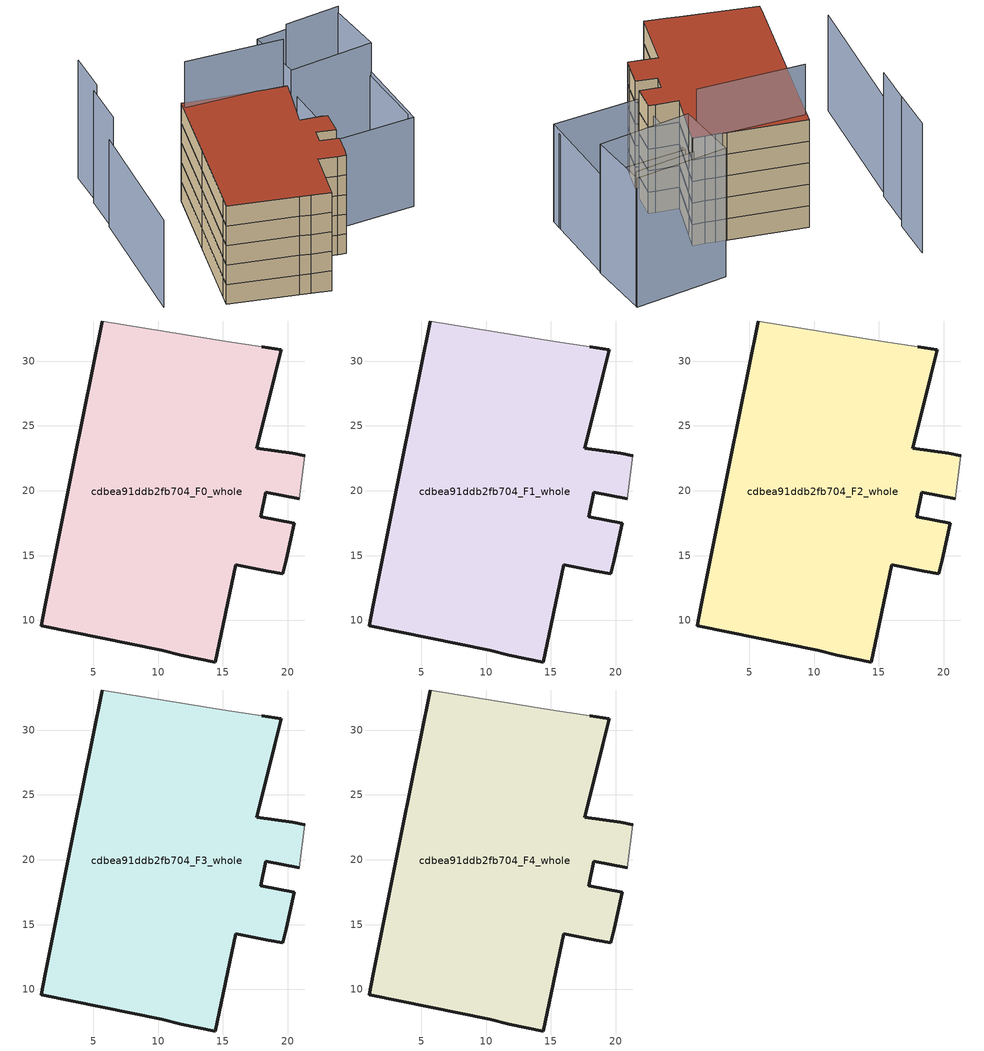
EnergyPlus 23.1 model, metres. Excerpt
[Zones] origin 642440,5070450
cdbea91ddb2fb704_F0_whole
 floor ground (EU_floor_Construction): 19.51,30.9 19.01,28.89 17.61,23.29 20.41,22.89 21.31,22.69 20.91,19.39 18.31,19.89 17.91,17.99 20.51,17.49 19.91,14.68 19.61,13.58 18.51,13.78 16.01,14.29 14.4,6.78 11.8,7.28 10.3,7.68 0.99,9.59 1.29,11.19 3.5,22.19 5.7,33.1 15.41,31.5 16.71,31.3 18.01,31.1 z0
 wall outside (EU_wall_Construction): 5.7,33.1 3.5,22.19 1.29,11.19 0.99,9.59 10.3,7.68 11.8,7.28 14.4,6.78 16.01,14.29 18.51,13.78 19.61,13.58 19.91,14.68 20.51,17.49 17.91,17.99 18.31,19.89 20.91,19.39 / 21.31,22.69 20.41,22.89 17.61,23.29 19.01,28.89 19.51,30.9 18.01,31.1 z0:3
 wall adiabatic (EU_wall_Construction): 20.91,19.39 21.31,22.69 / 18.01,31.1 16.71,31.3 15.41,31.5 5.7,33.1 z0:3
cdbea91ddb2fb704_F1_whole
 floor to cdbea91ddb2fb704_F0_whole (EU_floor_Construction): 19.51,30.9 19.01,28.89 17.61,23.29 20.41,22.89 21.31,22.69 20.91,19.39 18.31,19.89 17.91,17.99 20.51,17.49 19.91,14.68 19.61,13.58 18.51,13.78 16.01,14.29 14.4,6.78 11.8,7.28 10.3,7.68 0.99,9.59 1.29,11.19 3.5,22.19 5.7,33.1 15.41,31.5 16.71,31.3 18.01,31.1 z3
 wall outside (EU_wall_Construction): 5.7,33.1 3.5,22.19 1.29,11.19 0.99,9.59 10.3,7.68 11.8,7.28 14.4,6.78 16.01,14.29 18.51,13.78 19.61,13.58 19.91,14.68 20.51,17.49 17.91,17.99 18.31,19.89 20.91,19.39 / 21.31,22.69 20.41,22.89 17.61,23.29 19.01,28.89 19.51,30.9 18.01,31.1 z3:6
 wall adiabatic (EU_wall_Construction): 20.91,19.39 21.31,22.69 / 18.01,31.1 16.71,31.3 15.41,31.5 5.7,33.1 z3:6
cdbea91ddb2fb704_F2_whole
 floor to cdbea91ddb2fb704_F1_whole (EU_floor_Construction): 19.51,30.9 19.01,28.89 17.61,23.29 20.41,22.89 21.31,22.69 20.91,19.39 18.31,19.89 17.91,17.99 20.51,17.49 19.91,14.68 19.61,13.58 18.51,13.78 16.01,14.29 14.4,6.78 11.8,7.28 10.3,7.68 0.99,9.59 1.29,11.19 3.5,22.19 5.7,33.1 15.41,31.5 16.71,31.3 18.01,31.1 z6
 wall outside (EU_wall_Construction): 5.7,33.1 3.5,22.19 1.29,11.19 0.99,9.59 10.3,7.68 11.8,7.28 14.4,6.78 16.01,14.29 18.51,13.78 19.61,13.58 19.91,14.68 20.51,17.49 17.91,17.99 18.31,19.89 20.91,19.39 / 21.31,22.69 20.41,22.89 17.61,23.29 19.01,28.89 19.51,30.9 18.01,31.1 z6:9
 wall adiabatic (EU_wall_Construction): 20.91,19.39 21.31,22.69 / 18.01,31.1 16.71,31.3 15.41,31.5 5.7,33.1 z6:9
cdbea91ddb2fb704_F3_whole
 floor to cdbea91ddb2fb704_F2_whole (EU_floor_Construction): 19.51,30.9 19.01,28.89 17.61,23.29 20.41,22.89 21.31,22.69 20.91,19.39 18.31,19.89 17.91,17.99 20.51,17.49 19.91,14.68 19.61,13.58 18.51,13.78 16.01,14.29 14.4,6.78 11.8,7.28 10.3,7.68 0.99,9.59 1.29,11.19 3.5,22.19 5.7,33.1 15.41,31.5 16.71,31.3 18.01,31.1 z9
 wall outside (EU_wall_Construction): 5.7,33.1 3.5,22.19 1.29,11.19 0.99,9.59 10.3,7.68 11.8,7.28 14.4,6.78 16.01,14.29 18.51,13.78 19.61,13.58 19.91,14.68 20.51,17.49 17.91,17.99 18.31,19.89 20.91,19.39 / 21.31,22.69 20.41,22.89 17.61,23.29 19.01,28.89 19.51,30.9 18.01,31.1 z9:12
 wall adiabatic (EU_wall_Construction): 20.91,19.39 21.31,22.69 / 18.01,31.1 16.71,31.3 15.41,31.5 5.7,33.1 z9:12
cdbea91ddb2fb704_F4_whole
 floor to cdbea91ddb2fb704_F3_whole (EU_floor_Construction): 19.51,30.9 19.01,28.89 17.61,23.29 20.41,22.89 21.31,22.69 20.91,19.39 18.31,19.89 17.91,17.99 20.51,17.49 19.91,14.68 19.61,13.58 18.51,13.78 16.01,14.29 14.4,6.78 11.8,7.28 10.3,7.68 0.99,9.59 1.29,11.19 3.5,22.19 5.7,33.1 15.41,31.5 16.71,31.3 18.01,31.1 z12
 wall outside (EU_wall_Construction): 5.7,33.1 3.5,22.19 1.29,11.19 0.99,9.59 10.3,7.68 11.8,7.28 14.4,6.78 16.01,14.29 18.51,13.78 19.61,13.58 19.91,14.68 20.51,17.49 17.91,17.99 18.31,19.89 20.91,19.39 / 21.31,22.69 20.41,22.89 17.61,23.29 19.01,28.89 19.51,30.9 18.01,31.1 z12:15
 wall adiabatic (EU_wall_Construction): 20.91,19.39 21.31,22.69 / 18.01,31.1 16.71,31.3 15.41,31.5 5.7,33.1 z12:15
 roof outside (EU_roof_Construction): 14.4,6.78 16.01,14.29 18.51,13.78 19.61,13.58 19.91,14.68 20.51,17.49 17.91,17.99 18.31,19.89 20.91,19.39 21.31,22.69 20.41,22.89 17.61,23.29 19.01,28.89 19.51,30.9 18.01,31.1 16.71,31.3 15.41,31.5 5.7,33.1 3.5,22.19 1.29,11.19 0.99,9.59 10.3,7.68 11.8,7.28 z15
shading: -5,31.7 -6.4,12.43 z0:13.3; 20.4,30.8 31.34,31.3 / 31.34,31.3 31.86,19.61 / 31.86,19.61 20.92,19.12 / 20.92,19.12 20.4,30.8 z0:13.6; 31.81,20.98 31.16,31.29 z0:13.1; -4.5,37.41 -4.82,30.94 z0:17.2; 30.52,39.5 31.42,31.29 / 31.42,31.29 19.61,30 / 19.61,30 18.71,38.21 / 18.71,38.21 30.52,39.5 z0:17.9; -3.9,43.31 -4.08,37.4 z0:18; 19.14,31.32 5.65,31.97 z0:22; 30.61,39.41 22.88,38.5 z0:18.8
[Building]
EU S2 Campaign: North Axis=0; Terrain=City; Solar Distribution=FullExterior
[Site:Location]
Lyon-Bron: Latitude=45.75; Longitude=5; Time Zone=1; Elevation=198
[SizingPeriod:WeatherFileDays]
AnnualSizingPeriod: Begin Month=1; Begin Day of Month=1; End Month=12; End Day of Month=31; Day of Week for Start Day=Monday; Use Weather File Daylight Saving Period=No; Use Weather File Rain and Snow Indicators=No
[MATERIAL]
EU_InternalMass_Material: Roughness=MediumRough; Thickness=0.1; Conductivity=1; Density=1800; Specific Heat=900; Thermal Absorptance=0.9; Solar Absorptance=0.7; Visible Absorptance=0.7
[MATERIAL:NOMASS] Roughness=MediumRough; Thermal Absorptance=0.9; Solar Absorptance=0.7; Visible Absorptance=0.7
Name | Thermal Resistance
EU_wall_NoMass | 0.776494
EU_roof_NoMass | 0.486893
EU_floor_NoMass | 0.421597
[CONSTRUCTION]
EU_wall_Construction: EU_wall_NoMass
EU_roof_Construction: EU_roof_NoMass
EU_floor_Construction: EU_floor_NoMass
EU_InternalMass_Construction: EU_InternalMass_Material
[ZONE] Type=1; Multiplier=1; Ceiling Height=autocalculate; Volume=1092.48; Floor Area=autocalculate; Part of Total Floor Area=Yes
cdbea91ddb2fb704_F0_whole; cdbea91ddb2fb704_F1_whole; cdbea91ddb2fb704_F2_whole; cdbea91ddb2fb704_F3_whole; cdbea91ddb2fb704_F4_whole
[INTERNALMASS] Construction=EU_InternalMass_Construction; Surface Area=364.159
Name | Zone or ZoneList
cdbea91ddb2fb704_F0_whole_EU_InternalMass | cdbea91ddb2fb704_F0_whole
cdbea91ddb2fb704_F1_whole_EU_InternalMass | cdbea91ddb2fb704_F1_whole
cdbea91ddb2fb704_F2_whole_EU_InternalMass | cdbea91ddb2fb704_F2_whole
cdbea91ddb2fb704_F3_whole_EU_InternalMass | cdbea91ddb2fb704_F3_whole
cdbea91ddb2fb704_F4_whole_EU_InternalMass | cdbea91ddb2fb704_F4_whole
[OTHEREQUIPMENT] Fuel Type=Electricity; Design Level Calculation Method=Watts/Area; Power per Zone Floor Area=1; Fraction Latent=0; Fraction Radiant=0; Fraction Lost=0; Carbon Dioxide Generation Rate=0; EndUse Subcategory=EU_Step8_InternalGains
Name | Zone or ZoneList or Space or SpaceList | Schedule
EU_Step8_InternalGain_cdbea91ddb2fb704_F0_whole_f000 | cdbea91ddb2fb704_F0_whole | EU_Step8_GainSchedule_cdbea91ddb2fb704_F0_whole_f000
EU_Step8_InternalGain_cdbea91ddb2fb704_F1_whole_f000 | cdbea91ddb2fb704_F1_whole | EU_Step8_GainSchedule_cdbea91ddb2fb704_F1_whole_f000
EU_Step8_InternalGain_cdbea91ddb2fb704_F2_whole_f000 | cdbea91ddb2fb704_F2_whole | EU_Step8_GainSchedule_cdbea91ddb2fb704_F2_whole_f000
EU_Step8_InternalGain_cdbea91ddb2fb704_F3_whole_f000 | cdbea91ddb2fb704_F3_whole | EU_Step8_GainSchedule_cdbea91ddb2fb704_F3_whole_f000
EU_Step8_InternalGain_cdbea91ddb2fb704_F4_whole_f000 | cdbea91ddb2fb704_F4_whole | EU_Step8_GainSchedule_cdbea91ddb2fb704_F4_whole_f000
[ZONEVENTILATION:DESIGNFLOWRATE] Schedule=EU_AlwaysOn; Design Flow Rate Calculation Method=AirChanges/Hour; Air Changes per Hour=0.693814; Ventilation Type=Natural; Fan Pressure Rise=0; Fan Total Efficiency=1; Constant Term Coefficient=1; Temperature Term Coefficient=0; Velocity Term Coefficient=0; Velocity Squared Term Coefficient=0; Minimum Indoor Temperature=-100; Maximum Indoor Temperature=100; Delta Temperature=-100; Minimum Outdoor Temperature=-100; Maximum Outdoor Temperature=100; Maximum Wind Speed=40
Name | Zone or ZoneList or Space or SpaceList
EU_ConstantAir_cdbea91ddb2fb704_F0_whole | cdbea91ddb2fb704_F0_whole
EU_ConstantAir_cdbea91ddb2fb704_F1_whole | cdbea91ddb2fb704_F1_whole
EU_ConstantAir_cdbea91ddb2fb704_F2_whole | cdbea91ddb2fb704_F2_whole
EU_ConstantAir_cdbea91ddb2fb704_F3_whole | cdbea91ddb2fb704_F3_whole
EU_ConstantAir_cdbea91ddb2fb704_F4_whole | cdbea91ddb2fb704_F4_whole
[HVACTEMPLATE:THERMOSTAT] Constant Heating Setpoint=20; Constant Cooling Setpoint=50
EU_HeatOnly_cdbea91ddb2fb704_F0_whole; EU_HeatOnly_cdbea91ddb2fb704_F1_whole; EU_HeatOnly_cdbea91ddb2fb704_F2_whole; EU_HeatOnly_cdbea91ddb2fb704_F3_whole; EU_HeatOnly_cdbea91ddb2fb704_F4_whole
[HVACTEMPLATE:ZONE:IDEALLOADSAIRSYSTEM] System Availability Schedule=EU_AlwaysOn; Maximum Heating Supply Air Temperature=50; Minimum Cooling Supply Air Temperature=13; Maximum Heating Supply Air Humidity Ratio=0.0156; Minimum Cooling Supply Air Humidity Ratio=0.0077; Heating Limit=NoLimit; Cooling Limit=NoLimit; Heating Availability Schedule=EU_AlwaysOn; Cooling Availability Schedule=EU_CoolingOff; Dehumidification Control Type=ConstantSensibleHeatRatio; Cooling Sensible Heat Ratio=0.7; Dehumidification Setpoint=60; Humidification Control Type=None; Humidification Setpoint=30; Outdoor Air Method=None; Outdoor Air Flow Rate per Person=0.00944; Outdoor Air Flow Rate per Zone Floor Area=0; Outdoor Air Flow Rate per Zone=0; Demand Controlled Ventilation Type=None; Outdoor Air Economizer Type=NoEconomizer; Heat Recovery Type=None; Sensible Heat Recovery Effectiveness=0.7; Latent Heat Recovery Effectiveness=0.65
Name | Template Thermostat
cdbea91ddb2fb704_F0_whole | EU_HeatOnly_cdbea91ddb2fb704_F0_whole
cdbea91ddb2fb704_F1_whole | EU_HeatOnly_cdbea91ddb2fb704_F1_whole
cdbea91ddb2fb704_F2_whole | EU_HeatOnly_cdbea91ddb2fb704_F2_whole
cdbea91ddb2fb704_F3_whole | EU_HeatOnly_cdbea91ddb2fb704_F3_whole
cdbea91ddb2fb704_F4_whole | EU_HeatOnly_cdbea91ddb2fb704_F4_whole
[SIZING:ZONE] Zone Cooling Design Supply Air Temperature Input Method=SupplyAirTemperature; Zone Cooling Design Supply Air Temperature=13; Zone Heating Design Supply Air Temperature Input Method=SupplyAirTemperature; Zone Heating Design Supply Air Temperature=50; Zone Cooling Design Supply Air Humidity Ratio=0.008; Zone Heating Design Supply Air Humidity Ratio=0.008; Cooling Design Air Flow Method=DesignDay; Cooling Design Air Flow Rate=0; Cooling Minimum Air Flow per Zone Floor Area=0.000762; Cooling Minimum Air Flow=0; Cooling Minimum Air Flow Fraction=0.2; Heating Design Air Flow Method=DesignDay; Heating Design Air Flow Rate=0; Heating Maximum Air Flow per Zone Floor Area=0.002032; Heating Maximum Air Flow=0.141576; Heating Maximum Air Flow Fraction=0.3; Account for Dedicated Outdoor Air System=No; Dedicated Outdoor Air System Control Strategy=NeutralSupplyAir; Dedicated Outdoor Air Low Setpoint Temperature for Design=autosize; Dedicated Outdoor Air High Setpoint Temperature for Design=autosize; Zone Load Sizing Method=Sensible Load Only No Latent Load; Zone Latent Cooling Design Supply Air Humidity Ratio Input Method=HumidityRatioDifference; Zone Cooling Design Supply Air Humidity Ratio Difference=0.005; Zone Latent Heating Design Supply Air Humidity Ratio Input Method=HumidityRatioDifference; Zone Humidification Design Supply Air Humidity Ratio Difference=0.005
cdbea91ddb2fb704_F0_whole; cdbea91ddb2fb704_F1_whole; cdbea91ddb2fb704_F2_whole; cdbea91ddb2fb704_F3_whole; cdbea91ddb2fb704_F4_whole
[SCHEDULE:CONSTANT]
Name | Hourly Value
EU_AlwaysOn | 1
EU_CoolingOff | 0
[SCHEDULE:FILE] Column Number=1; Rows to Skip at Top=0; Number of Hours of Data=8760; Column Separator=Comma; Interpolate to Timestep=No; Minutes per Item=60; Adjust Schedule for Daylight Savings=Yes
Name | File
EU_Step8_GainSchedule_cdbea91ddb2fb704_F0_whole_f000 | ../../schedules/cdbea91ddb2fb704/cdbea91ddb2fb704_F0_whole_f000_gain.csv
EU_Step8_GainSchedule_cdbea91ddb2fb704_F1_whole_f000 | ../../schedules/cdbea91ddb2fb704/cdbea91ddb2fb704_F1_whole_f000_gain.csv
EU_Step8_GainSchedule_cdbea91ddb2fb704_F2_whole_f000 | ../../schedules/cdbea91ddb2fb704/cdbea91ddb2fb704_F2_whole_f000_gain.csv
EU_Step8_GainSchedule_cdbea91ddb2fb704_F3_whole_f000 | ../../schedules/cdbea91ddb2fb704/cdbea91ddb2fb704_F3_whole_f000_gain.csv
EU_Step8_GainSchedule_cdbea91ddb2fb704_F4_whole_f000 | ../../schedules/cdbea91ddb2fb704/cdbea91ddb2fb704_F4_whole_f000_gain.csv
